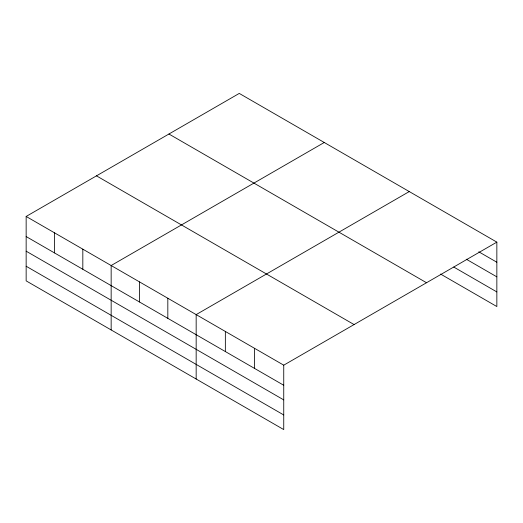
<?xml version="1.0" encoding="UTF-8"?>
<svg xmlns="http://www.w3.org/2000/svg" width="523" height="523" viewBox="0 0 523 523"><rect width="100%" height="100%" fill="white"/><g stroke="black" fill="none" stroke-linecap="round" stroke-linejoin="round"><path stroke-width="0.78" d="M26.15 216.45L283.741 365.172L283.741 429.586L26.15 280.864L26.15 216.45L239.259 93.414L496.85 242.136L496.85 306.55L440.549 274.045M324.26 142.491L111.157 265.527L111.157 329.941M409.267 191.568L196.164 314.604L196.164 379.018M283.741 365.172L496.85 242.136M478.78 251.798L496.85 262.232M466.268 259.199L496.85 276.857M453.755 267.044L496.85 291.926M168.929 134.019L426.526 282.74M96.474 175.852L354.071 324.567M26.15 236.553L283.741 385.268M26.15 251.177L283.741 399.892M26.15 266.24L283.741 414.961M254.551 348.318L254.551 368.414M225.354 331.464L225.354 351.561M167.824 298.247L167.824 318.344M139.491 281.89L139.491 301.987M82.824 249.17L82.824 269.267M54.484 232.813L54.484 252.91"/></g></svg>
